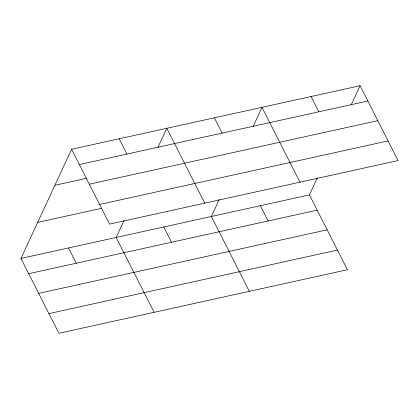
<?xml version="1.0" encoding="UTF-8"?>
<svg xmlns="http://www.w3.org/2000/svg" width="419" height="419" viewBox="0 0 419 419"><rect width="100%" height="100%" fill="white"/><g stroke="black" fill="none" stroke-linecap="round" stroke-linejoin="round"><path stroke-width="0.63" d="M317.256 178.038L309.437 194.887L347.409 269.731L58.922 333.273L20.95 258.429L71.591 149.269L360.078 85.727L398.05 160.571L109.563 224.113L71.591 149.269M123.966 220.609L116.152 237.458L154.124 312.302M157.895 147.472L166.793 128.303L204.76 203.147M219.168 199.643L211.354 216.492L249.321 291.336M253.097 126.507L261.995 107.332L299.962 182.176M351.185 104.902L360.078 85.727M79.343 164.547L367.83 101.005M54.879 185.292L86.613 178.3M89.315 184.203L377.802 120.662M99.591 204.456L388.078 140.915M37.663 222.405L101.765 208.285M20.95 258.429L309.437 194.887M28.702 273.707L317.188 210.165M38.674 293.363L327.16 229.822M48.95 313.616L337.436 250.075M311.034 96.532L318.786 111.805M260.398 205.687L268.144 220.965M214.392 117.818L222.143 133.095M119.19 138.783L126.941 154.061M163.75 226.978L171.502 242.25M68.548 247.943L76.3 263.221"/></g></svg>
